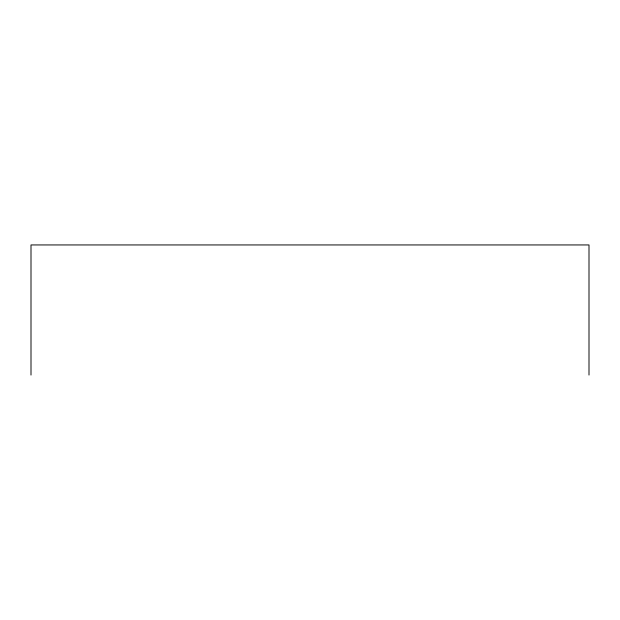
<?xml version="1.0" encoding="UTF-8"?>
<svg xmlns="http://www.w3.org/2000/svg" width="620" height="620" viewBox="0 0 620 620"><rect width="100%" height="100%" fill="white"/><g stroke="black" fill="none" stroke-linecap="round" stroke-linejoin="round"><path stroke-width="0.93" d="M589 375.053L589 244.947L31 244.947L31 375.053"/></g></svg>
